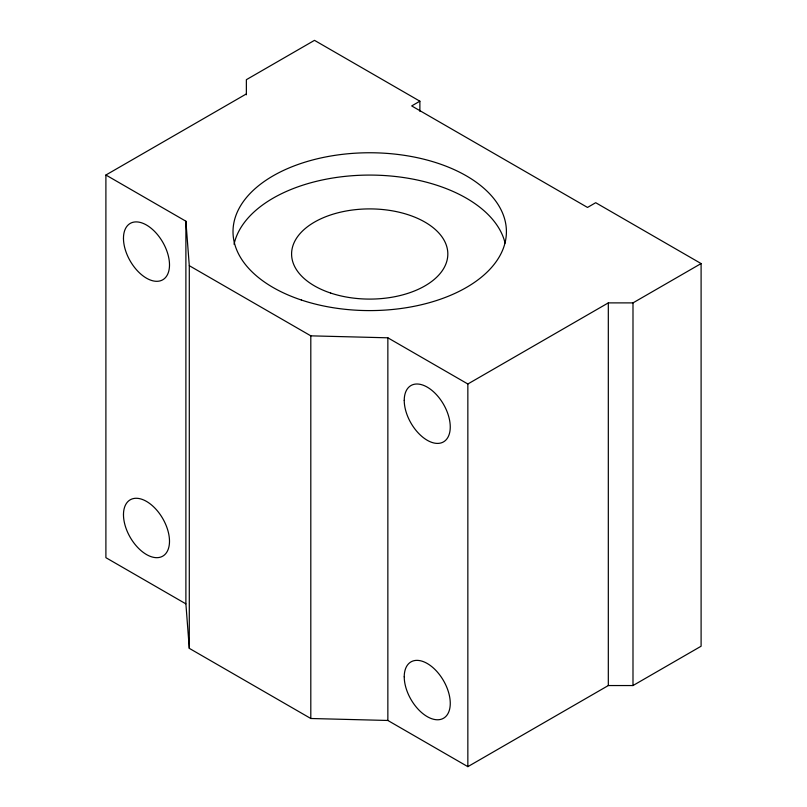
<?xml version="1.0" encoding="UTF-8"?>
<svg xmlns="http://www.w3.org/2000/svg" width="807" height="807" viewBox="0 0 807 807"><rect width="100%" height="100%" fill="white"/><g stroke="black" fill="none" stroke-linecap="round" stroke-linejoin="round"><path stroke-width="1.21" d="M419.882 111.275L419.882 101.198L411.691 105.929L587.516 207.439L595.707 202.708L701.101 263.566L701.101 646.225L632.991 685.547L608.317 685.547L467.848 766.65L387.854 720.469L310.806 718.502L189.292 648.344L185.892 603.868L105.899 557.677L105.899 175.018L246.367 93.925M105.899 175.018L185.892 221.209L189.292 265.685L310.806 335.843L387.854 337.81L467.848 383.991L608.317 302.887L632.991 302.887L701.101 263.566M419.882 101.198L314.488 40.35L246.367 79.681L246.367 94.782M632.991 302.887L632.991 685.547M608.317 302.887L608.317 685.547M467.848 383.991L467.848 766.65M387.854 337.81L387.854 720.469M310.806 335.843L310.806 718.502M189.292 265.685L189.292 648.344M185.892 221.209L185.892 603.868M234.06 244.299A136.696 78.915 0 0 1 368.658 175.079A136.696 78.915 0 0 1 505.091 243.089M404.236 400.413A32.542 18.793 60 0 0 438.756 443.356A32.542 18.793 60 0 0 438.756 397.337A32.542 18.793 60 0 0 404.236 400.413M123.481 514.906A32.542 18.793 60 0 0 158.162 557.607A32.542 18.793 60 0 0 157.829 511.396A32.542 18.793 60 0 0 123.481 514.906M123.471 238.317A32.542 18.793 60 0 0 158.001 281.26A32.542 18.793 60 0 0 158.001 235.24A32.542 18.793 60 0 0 123.471 238.317M404.236 676.78A32.542 18.793 60 0 0 438.756 719.723A32.542 18.793 60 0 0 438.756 673.694A32.542 18.793 60 0 0 404.236 676.78M301.374 300.022A136.696 78.915 0 0 0 506.413 231.68A136.696 78.915 0 0 0 301.374 163.327A136.696 78.915 0 0 0 301.374 300.022M330.658 293.052A78.108 45.091 0 0 0 447.824 253.993A78.108 45.091 0 0 0 330.658 214.944A78.108 45.091 0 0 0 330.658 293.052"/></g></svg>
